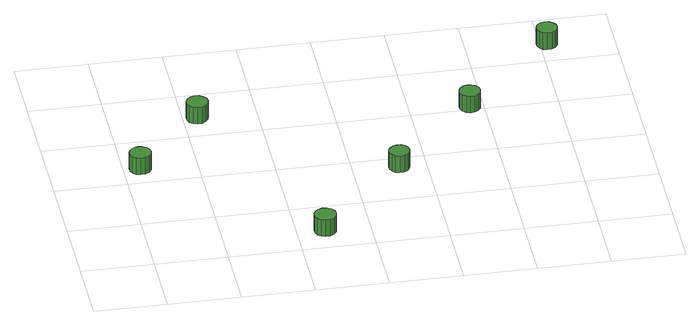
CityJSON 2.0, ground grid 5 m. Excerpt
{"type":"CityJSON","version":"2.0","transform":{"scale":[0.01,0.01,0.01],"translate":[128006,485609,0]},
"CityObjects":{
"tree1":{"type":"SolitaryVegetationObject","attributes":{"function":"something"},"geometry":[{"type":"MultiSurface","lod":"1","boundaries":[[[0,1,2,3,4,5,6,7,8,9,10,11,12,13,14]],[[15,16,17,18,19,20,21,22,23,24,25,26,27,28,29]],[[0,29,28,1]],[[1,28,27,2]],[[2,27,26,3]],[[3,26,25,4]],[[4,25,24,5]],[[5,24,23,6]],[[6,23,22,7]],[[7,22,21,8]],[[8,21,20,9]],[[9,20,19,10]],[[10,19,18,11]],[[11,18,17,12]],[[12,17,16,13]],[[13,16,15,14]],[[14,15,29,0]]]}]},
"tree2":{"type":"SolitaryVegetationObject","attributes":{"function":"something"},"geometry":[{"type":"MultiSurface","lod":"1","boundaries":[[[30,31,32,33,34,35,36,37,38,39,40,41,42,43,44]],[[45,46,47,48,49,50,51,52,53,54,55,56,57,58,59]],[[30,59,58,31]],[[31,58,57,32]],[[32,57,56,33]],[[33,56,55,34]],[[34,55,54,35]],[[35,54,53,36]],[[36,53,52,37]],[[37,52,51,38]],[[38,51,50,39]],[[39,50,49,40]],[[40,49,48,41]],[[41,48,47,42]],[[42,47,46,43]],[[43,46,45,44]],[[44,45,59,30]]]}]},
"tree3":{"type":"SolitaryVegetationObject","attributes":{"function":"something"},"geometry":[{"type":"MultiSurface","lod":"1","boundaries":[[[60,61,62,63,64,65,66,67,68,69,70,71,72,73,74]],[[75,76,77,78,79,80,81,82,83,84,85,86,87,88,89]],[[60,89,88,61]],[[61,88,87,62]],[[62,87,86,63]],[[63,86,85,64]],[[64,85,84,65]],[[65,84,83,66]],[[66,83,82,67]],[[67,82,81,68]],[[68,81,80,69]],[[69,80,79,70]],[[70,79,78,71]],[[71,78,77,72]],[[72,77,76,73]],[[73,76,75,74]],[[74,75,89,60]]]}]},
"tree4":{"type":"SolitaryVegetationObject","attributes":{"function":"something"},"geometry":[{"type":"MultiSurface","lod":"1","boundaries":[[[90,91,92,93,94,95,96,97,98,99,100,101,102,103,104]],[[105,106,107,108,109,110,111,112,113,114,115,116,117,118,119]],[[90,119,118,91]],[[91,118,117,92]],[[92,117,116,93]],[[93,116,115,94]],[[94,115,114,95]],[[95,114,113,96]],[[96,113,112,97]],[[97,112,111,98]],[[98,111,110,99]],[[99,110,109,100]],[[100,109,108,101]],[[101,108,107,102]],[[102,107,106,103]],[[103,106,105,104]],[[104,105,119,90]]]}]},
"tree5":{"type":"SolitaryVegetationObject","attributes":{"function":"something"},"geometry":[{"type":"MultiSurface","lod":"1","boundaries":[[[120,121,122,123,124,125,126,127,128,129,130,131,132,133,134]],[[135,136,137,138,139,140,141,142,143,144,145,146,147,148,149]],[[120,149,148,121]],[[121,148,147,122]],[[122,147,146,123]],[[123,146,145,124]],[[124,145,144,125]],[[125,144,143,126]],[[126,143,142,127]],[[127,142,141,128]],[[128,141,140,129]],[[129,140,139,130]],[[130,139,138,131]],[[131,138,137,132]],[[132,137,136,133]],[[133,136,135,134]],[[134,135,149,120]]]}]},
"tree6":{"type":"SolitaryVegetationObject","attributes":{"function":"something"},"geometry":[{"type":"MultiSurface","lod":"1","boundaries":[[[150,151,152,153,154,155,156,157,158,159,160,161,162,163,164]],[[165,166,167,168,169,170,171,172,173,174,175,176,177,178,179]],[[150,179,178,151]],[[151,178,177,152]],[[152,177,176,153]],[[153,176,175,154]],[[154,175,174,155]],[[155,174,173,156]],[[156,173,172,157]],[[157,172,171,158]],[[158,171,170,159]],[[159,170,169,160]],[[160,169,168,161]],[[161,168,167,162]],[[162,167,166,163]],[[163,166,165,164]],[[164,165,179,150]]]}]}
},
"vertices":[
[176,1102,240],[170,1133,240],[152,1158,240],[125,1173,240],[94,1176,240],[65,1167,240],[42,1146,240],[29,1118,240],[29,1087,240],[42,1059,240],[65,1038,240],[94,1029,240],[125,1032,240],[152,1047,240],[170,1072,240],[170,1072,111],[152,1047,111],[125,1032,111],[94,1029,111],[65,1038,111],[42,1059,111],[29,1087,111],[29,1118,111],[42,1146,111],[65,1167,111],[94,1176,111],[125,1173,111],[152,1158,111],[170,1133,111],[176,1102,111],
[663,1678,222],[657,1709,222],[638,1733,222],[612,1749,222],[581,1752,222],[552,1743,222],[529,1722,222],[516,1694,222],[516,1663,222],[529,1635,222],[552,1614,222],[581,1605,222],[612,1608,222],[638,1623,222],[657,1648,222],[657,1648,93],[638,1623,93],[612,1608,93],[581,1605,93],[552,1614,93],[529,1635,93],[516,1663,93],[516,1694,93],[529,1722,93],[552,1743,93],[581,1752,93],[612,1749,93],[638,1733,93],[657,1709,93],[663,1678,93],
[1256,151,233],[1249,182,233],[1231,207,233],[1203,223,233],[1172,226,233],[1142,216,233],[1119,195,233],[1106,167,233],[1106,135,233],[1119,106,233],[1142,85,233],[1172,75,233],[1203,79,233],[1231,95,233],[1249,120,233],[1249,120,104],[1231,95,104],[1203,79,104],[1172,75,104],[1142,85,104],[1119,106,104],[1106,135,104],[1106,167,104],[1119,195,104],[1142,216,104],[1172,226,104],[1203,223,104],[1231,207,104],[1249,182,104],[1256,151,104],
[1875,848,223],[1869,878,223],[1852,902,223],[1826,917,223],[1796,920,223],[1768,910,223],[1746,891,223],[1734,863,223],[1734,833,223],[1746,806,223],[1768,786,223],[1796,777,223],[1826,780,223],[1852,795,223],[1869,819,223],[1869,819,94],[1852,795,94],[1826,780,94],[1796,777,94],[1768,786,94],[1746,806,94],[1734,833,94],[1734,863,94],[1746,891,94],[1768,910,94],[1796,920,94],[1826,917,94],[1852,902,94],[1869,878,94],[1875,848,94],
[2472,1513,209],[2466,1542,209],[2448,1566,209],[2422,1581,209],[2392,1584,209],[2364,1575,209],[2342,1555,209],[2330,1528,209],[2330,1498,209],[2342,1471,209],[2364,1451,209],[2392,1441,209],[2422,1444,209],[2448,1459,209],[2466,1484,209],[2466,1484,80],[2448,1459,80],[2422,1444,80],[2392,1441,80],[2364,1451,80],[2342,1471,80],[2330,1498,80],[2330,1528,80],[2342,1555,80],[2364,1575,80],[2392,1584,80],[2422,1581,80],[2448,1566,80],[2466,1542,80],[2472,1513,80],
[3116,2210,194],[3110,2239,194],[3092,2263,194],[3066,2278,194],[3037,2282,194],[3008,2272,194],[2986,2252,194],[2974,2225,194],[2974,2195,194],[2986,2168,194],[3008,2148,194],[3037,2139,194],[3066,2142,194],[3092,2157,194],[3110,2181,194],[3110,2181,65],[3092,2157,65],[3066,2142,65],[3037,2139,65],[3008,2148,65],[2986,2168,65],[2974,2195,65],[2974,2225,65],[2986,2252,65],[3008,2272,65],[3037,2282,65],[3066,2278,65],[3092,2263,65],[3110,2239,65],[3116,2210,65]
]}
